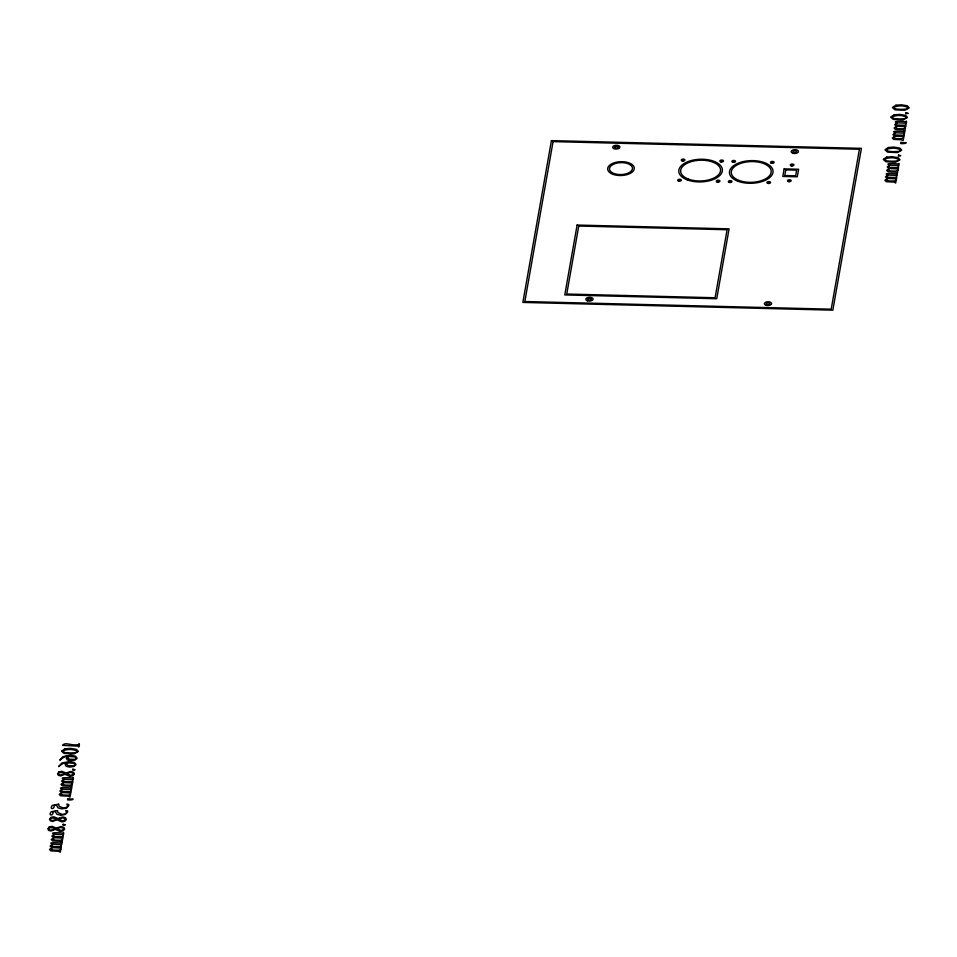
<?xml version="1.0" encoding="UTF-8"?>
<svg xmlns="http://www.w3.org/2000/svg" width="957" height="957" viewBox="0 0 957 957"><rect width="100%" height="100%" fill="white"/><g stroke="black" fill="none" stroke-linecap="round" stroke-linejoin="round"><path stroke-width="1.44" d="M679.35 181.124L679.518 180.179M682.903 160.979L683.071 160.034M717.953 182.093L718.121 181.148M721.506 161.936L721.674 160.991M729.988 182.5L730.155 181.555M733.552 162.343L733.72 161.398M768.591 183.457L768.758 182.512M772.143 163.312L772.311 162.367M789.166 181.651L789.334 180.706M791.941 165.908L792.109 164.963M57.504 810.603L57.934 812.565L62.085 814.407L65.172 813.94L66.607 812.72L65.722 810.447L67.6 810.986L67.648 811.979L65.435 814.419L60.853 815.292L56.858 814.275L55.231 811.428L53.042 811.907C53.759 816.058 47.694 816.201 51.14 811.763L57.504 810.603M58.628 804.203L59.059 806.177L63.222 808.007L66.296 807.541L67.732 806.32L66.858 804.047L68.725 804.586L68.784 805.579L66.571 808.031L61.978 808.904L57.982 807.887L56.367 805.028L54.178 805.507C54.896 809.658 48.819 809.801 52.264 805.375L58.628 804.203M62.624 745.371L78.366 746.137C78.713 749.881 80.328 740.694 78.534 744.546C71.368 746.269 65.363 741.364 62.624 745.371M60.781 849.397L60.279 852.208L58.58 851.263L50.841 850.869L49.513 849.493L51.941 847.531L50.111 846.12L52.36 844.17C46.044 841.897 60.686 842.926 61.26 843.129C62.695 840.413 61.535 847.507 60.949 844.6L53.185 844.241L51.487 845.605L52.503 846.514L60.399 846.67C62.205 843.643 61.104 851.024 60.171 848.034L52.599 847.663L50.888 849.003L53.401 850.103L58.556 850.235L60.781 849.397M62.54 839.445L62.038 842.268L60.327 841.311L52.599 840.928L51.271 839.54L53.7 837.578L51.869 836.167L54.118 834.217C47.754 831.968 62.408 832.937 63.018 833.188C64.454 830.473 63.294 837.554 62.707 834.648L54.932 834.289L53.245 835.652L54.262 836.562L62.157 836.717C63.963 833.691 62.851 841.071 61.93 838.081L54.358 837.71L52.647 839.05L55.147 840.15L60.315 840.282L62.54 839.445M70.507 794.31L70.005 797.133L68.294 796.176L60.566 795.793L59.238 794.406L61.667 792.444L59.836 791.032L62.085 789.082C55.721 786.833 70.375 787.802 70.985 788.054C72.421 785.338 71.261 792.42 70.674 789.513L62.899 789.154L61.212 790.518L62.229 791.427L70.124 791.583C71.931 788.556 70.818 795.937 69.897 792.946L62.325 792.575L60.614 793.915L63.114 795.016L68.282 795.147L70.507 794.31M72.265 784.357L71.763 787.18L70.052 786.223L62.325 785.841L60.997 784.453L63.425 782.491L61.583 781.079L63.844 779.142C57.48 776.881 72.134 777.862 72.744 778.101C74.179 775.385 73.019 782.479 72.433 779.572L64.657 779.201L62.971 780.565L63.987 781.474L71.871 781.63C73.677 778.603 72.576 785.996 71.643 782.993L64.083 782.623L62.361 783.962L64.873 785.063L70.028 785.195L72.265 784.357M551.423 140.619L522.857 302.424L832.841 310.164L861.408 148.359L551.423 140.619M553.062 141.612L524.843 301.527L831.202 309.183L859.422 149.256L553.062 141.612M577.107 225.051L564.774 294.935L716.745 298.728L729.078 228.843L577.107 225.051M578.746 226.043L566.747 294.038L715.094 297.747L727.105 229.74L578.746 226.043M784.154 168.875L782.814 176.435L797.289 176.794L798.628 169.245L784.154 168.875M785.793 169.868L784.8 175.538L795.65 175.801L796.655 170.143L785.793 169.868M896.147 180.215L895.656 183.026L893.946 182.081L886.218 181.686L884.878 180.311L887.306 178.349L885.476 176.937L887.737 174.987C881.421 172.715 896.063 173.743 896.637 173.947C898.073 171.231 896.912 178.325 896.326 175.418L888.551 175.059L886.852 176.423L887.869 177.332L895.764 177.488C897.57 174.461 896.47 181.842 895.537 178.851L887.976 178.48L886.254 179.82L888.766 180.921L893.922 181.052L896.147 180.215M897.905 170.262L897.415 173.085L895.704 172.128L887.976 171.746L886.637 170.358L889.065 168.396L887.235 166.985L889.496 165.035C883.167 162.762 897.822 163.791 898.384 164.006C899.819 161.278 898.671 168.372 898.085 165.465L890.309 165.106L888.61 166.47L889.627 167.379L897.522 167.535C899.329 164.508 898.228 171.889 897.295 168.899L889.723 168.528L888.012 169.868L890.524 170.968L895.68 171.1L897.905 170.262M903.611 137.928L903.121 140.739L901.41 139.782L893.682 139.399L892.355 138.023L894.771 136.05L892.941 134.65L895.202 132.7C888.886 130.415 903.528 131.444 904.102 131.659C905.537 128.944 904.377 136.038 903.791 133.131L896.015 132.772L894.317 134.136L895.333 135.033L903.229 135.2C905.035 132.174 903.934 139.555 903.001 136.552L895.441 136.193L893.718 137.521L896.231 138.633L901.386 138.753L903.611 137.928M905.37 127.975L904.879 130.786L903.169 129.841L895.441 129.446L894.101 128.071L896.53 126.097L894.699 124.697L896.96 122.747C890.596 120.498 905.25 121.467 905.848 121.706C907.284 118.991 906.135 126.085 905.549 123.178L897.774 122.819L896.075 124.183L897.092 125.08L904.987 125.247C906.793 122.221 905.693 129.602 904.76 126.599L897.188 126.24L895.477 127.568L897.989 128.681L903.145 128.812L905.37 127.975M69.825 799.203C76.249 798.305 72.325 800.542 67.6 799.932L67.696 798.628L69.825 799.203M902.929 142.82C909.353 141.911 905.442 144.148 900.716 143.55L900.812 142.246L902.929 142.82M66.87 757.25L66.308 758.243L67.325 759.954L70.962 760.719L75.041 760.085L77.134 758.219L75.519 756.162L70.423 755.133L62.863 756.7C54.98 765.528 64.155 754.702 67.648 756.604L66.87 757.25M65.734 763.65L65.172 764.643L66.2 766.342L69.837 767.119L73.916 766.473L76.01 764.619L74.395 762.562L69.299 761.533L61.738 763.1C53.855 771.928 63.018 761.102 66.523 762.992L65.734 763.65M58.987 771.904L57.576 773.663L58.329 775.29L60.65 775.936L64.92 774.297L69.837 776.414L72.852 775.804L74.347 774.022L73.569 772.251L70.854 771.45L66.069 772.993L61.786 771.294L58.987 771.904M50.96 817.398L49.549 819.144L50.302 820.771L52.611 821.429L56.894 819.79L61.81 821.907L64.825 821.297L66.32 819.515L65.543 817.745L62.815 816.943L58.042 818.486L53.759 816.788L50.96 817.398M49.262 826.992L47.85 828.75L48.604 830.365L50.924 831.023L55.207 829.384L60.112 831.501L63.138 830.891L64.621 829.109L63.856 827.338L61.128 826.537L56.343 828.08L52.061 826.381L49.262 826.992M73.665 774.069L70.734 775.457L66.523 773.352L70.363 772.419L72.899 772.921L73.665 774.069M65.638 819.563L62.695 820.95L58.497 818.845L62.337 817.912L64.873 818.414L65.638 819.563M63.94 829.157L61.009 830.544L56.798 828.439L60.638 827.506L63.174 828.008L63.94 829.157M59.143 772.562L58.281 773.483L58.879 774.62L60.746 775.026L64.514 773.926L62.899 772.718L59.143 772.562M51.104 818.044L50.242 818.977L50.853 820.113L52.719 820.52L56.487 819.407L54.872 818.211L51.104 818.044M49.417 827.638L48.556 828.571L49.154 829.707L51.02 830.114L54.788 829.001L53.173 827.805L49.417 827.638M72.899 769.201L72.72 770.194L75.124 769.751L72.899 769.201M63.174 824.276L62.995 825.281L65.399 824.838L63.174 824.276M906.004 112.806L905.824 113.811L908.241 113.369L906.004 112.806M898.539 155.094L898.36 156.099L900.776 155.656L898.539 155.094M68.844 756.461L67.516 757.729L69.311 759.26L74.993 759.332L76.393 758.279L74.766 756.867L68.844 756.461M67.708 762.861L66.38 764.117L68.186 765.66L73.856 765.732L75.268 764.679L73.641 763.255L67.708 762.861M895.896 105.222L892.45 107.507L894.939 109.804L904.748 110.294L909.15 107.866L907.368 105.784L901.303 104.791L895.896 105.222M894.197 114.816L890.752 117.101L893.24 119.41L903.049 119.888L907.451 117.46L905.669 115.39L899.616 114.385L894.197 114.816M888.431 147.51L884.986 149.794L887.474 152.103L897.271 152.594L901.685 150.165L899.903 148.084L893.838 147.079L888.431 147.51M886.732 157.104L883.287 159.388L885.775 161.697L895.585 162.188L899.987 159.759L898.204 157.678L892.139 156.673L886.732 157.104M65.04 748.817L61.595 751.101L64.083 753.41L73.892 753.889L78.295 751.46L76.512 749.391L70.447 748.386L65.04 748.817M908.468 107.926L906.315 109.134L900.681 109.349L896.075 109.026L893.096 107.495C897.81 105.449 904.03 105.079 908.468 107.926M906.769 117.52L904.628 118.74L898.982 118.943L894.376 118.62L891.41 117.089C896.123 115.043 902.343 114.673 906.769 117.52M901.004 150.213L898.85 151.433L893.216 151.637L888.61 151.314L885.632 149.782C890.345 147.737 896.565 147.366 901.004 150.213M899.305 159.819L897.164 161.027L891.517 161.231L886.912 160.908L883.933 159.376C888.646 157.331 894.867 156.972 899.305 159.819M77.613 751.52L75.459 752.74L69.825 752.944L65.22 752.621L62.241 751.089C66.954 749.044 73.175 748.673 77.613 751.52M587.359 300.785A3.637 1.89 -1.8 0 0 593.077 299.278A3.637 1.89 -1.8 0 0 587.933 297.507A3.637 1.89 -1.8 0 0 587.359 300.785M613.892 148.61A3.637 1.89 -1.8 0 0 619.861 147.426A3.637 1.89 -1.8 0 0 615.136 145.38A3.637 1.89 -1.8 0 0 613.892 148.61M792.707 153.192A3.637 1.89 -1.8 0 0 798.425 151.685A3.637 1.89 -1.8 0 0 793.281 149.914A3.637 1.89 -1.8 0 0 792.707 153.192M765.863 305.235A3.637 1.89 -1.8 0 0 771.581 303.74A3.637 1.89 -1.8 0 0 766.449 301.969A3.637 1.89 -1.8 0 0 765.863 305.235M613.293 174.437A13.326 6.926 -1.8 0 0 634.252 168.934A13.326 6.926 -1.8 0 0 615.411 162.439A13.326 6.926 -1.8 0 0 613.293 174.437M687.21 179.844A21.808 11.328 -1.8 0 0 722.188 171.638A21.808 11.328 -1.8 0 0 692.378 160.274A21.808 11.328 -1.8 0 0 687.21 179.844M737.859 181.208A21.808 11.328 -1.8 0 0 772.837 173.014A21.808 11.328 -1.8 0 0 743.015 161.649A21.808 11.328 -1.8 0 0 737.859 181.208M588.423 299.984A1.806 0.933 -1.8 0 0 591.247 299.242A1.806 0.933 -1.8 0 0 588.699 298.357A1.806 0.933 -1.8 0 0 588.423 299.984M615.112 147.868A1.806 0.933 -1.8 0 0 618.066 147.282A1.806 0.933 -1.8 0 0 615.722 146.265A1.806 0.933 -1.8 0 0 615.112 147.868M793.772 152.39A1.806 0.933 -1.8 0 0 796.595 151.637A1.806 0.933 -1.8 0 0 794.059 150.763A1.806 0.933 -1.8 0 0 793.772 152.39M766.928 304.434A1.806 0.933 -1.8 0 0 769.763 303.692A1.806 0.933 -1.8 0 0 767.215 302.819A1.806 0.933 -1.8 0 0 766.928 304.434M614.358 173.636A11.496 5.969 -1.8 0 0 632.433 168.887A11.496 5.969 -1.8 0 0 616.176 163.288A11.496 5.969 -1.8 0 0 614.358 173.636M688.334 179.067A19.977 10.383 -1.8 0 0 720.382 171.554A19.977 10.383 -1.8 0 0 693.071 161.147A19.977 10.383 -1.8 0 0 688.334 179.067M738.983 180.43A19.977 10.383 -1.8 0 0 771.019 172.918A19.977 10.383 -1.8 0 0 743.709 162.511A19.977 10.383 -1.8 0 0 738.983 180.43M767.705 183.313A1.818 0.945 -1.8 0 0 770.564 182.56A1.818 0.945 -1.8 0 0 767.993 181.674A1.818 0.945 -1.8 0 0 767.705 183.313M771.258 163.157A1.818 0.945 -1.8 0 0 774.117 162.415A1.818 0.945 -1.8 0 0 771.545 161.53A1.818 0.945 -1.8 0 0 771.258 163.157M732.667 162.2A1.818 0.945 -1.8 0 0 735.526 161.446A1.818 0.945 -1.8 0 0 732.954 160.561A1.818 0.945 -1.8 0 0 732.667 162.2M729.114 182.344A1.818 0.945 -1.8 0 0 731.973 181.591A1.818 0.945 -1.8 0 0 729.401 180.706A1.818 0.945 -1.8 0 0 729.114 182.344M720.621 161.793A1.818 0.945 -1.8 0 0 723.48 161.039A1.818 0.945 -1.8 0 0 720.908 160.154A1.818 0.945 -1.8 0 0 720.621 161.793M717.068 181.938A1.818 0.945 -1.8 0 0 719.927 181.184A1.818 0.945 -1.8 0 0 717.355 180.299A1.818 0.945 -1.8 0 0 717.068 181.938M678.465 180.981A1.818 0.945 -1.8 0 0 681.324 180.227A1.818 0.945 -1.8 0 0 678.764 179.342A1.818 0.945 -1.8 0 0 678.465 180.981M682.03 160.824A1.818 0.945 -1.8 0 0 684.889 160.082A1.818 0.945 -1.8 0 0 682.317 159.197A1.818 0.945 -1.8 0 0 682.03 160.824M788.281 181.507A1.818 0.945 -1.8 0 0 791.14 180.753A1.818 0.945 -1.8 0 0 788.58 179.868A1.818 0.945 -1.8 0 0 788.281 181.507M791.068 165.764A1.818 0.945 -1.8 0 0 793.927 165.011A1.818 0.945 -1.8 0 0 791.355 164.125A1.818 0.945 -1.8 0 0 791.068 165.764"/></g></svg>
